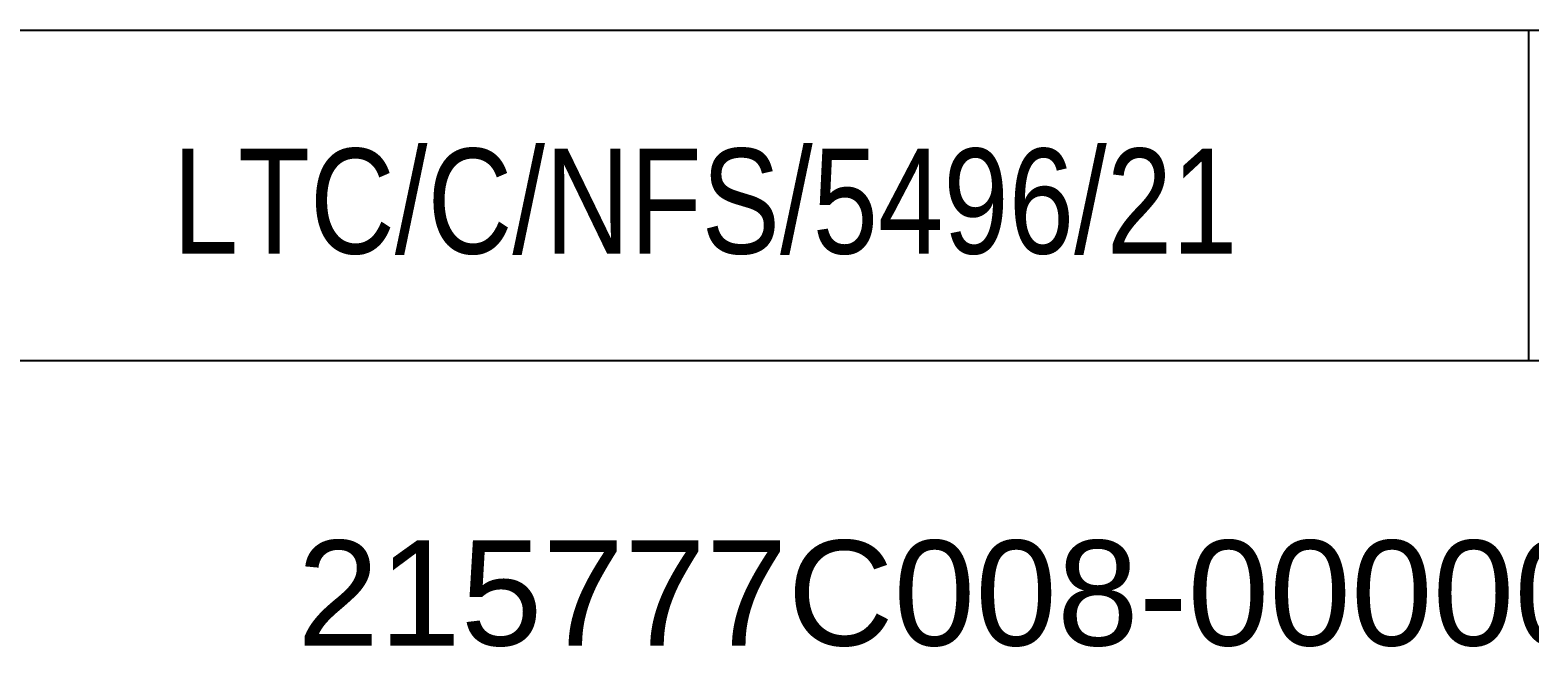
# Model space of a CAD drawing. Header units: millimetres. Extents: x -545 to 50, y -120 to 301.
# Drawn here: x -19.76 to -0.69, y -41.48 to -33.63 of the extents above; entities that cross this region are included whole.
import ezdxf

# ---------------------------------------------------------------- set-up
doc = ezdxf.new("R2010")
doc.units = ezdxf.units.MM
doc.styles.add('Arial', font='ARIAL.TTF', dxfattribs={"height": 0.2})

# ---------------------------------------------------------------- blocks, each defined once
blk = doc.blocks.new('Unknown-234528932-3781')
at = {"color": 7, "linetype": 'Continuous'}
for p, q in [((-43.818, -33.63), (35.39, -33.63)), ((-0.706, -37.835), (-0.706, -33.63)), ((-43.818, -37.835), (35.39, -37.835))]:
    blk.add_line(p, q, dxfattribs=at)
at = {"color": 7, "linetype": 'Continuous', "style": 'Arial', "width": 0.8}
blk.add_text('LTC/C/NFS/5496/21', height=1.33711, dxfattribs=at).set_placement((-17.948, -36.475))
at = {"color": 6, "linetype": 'Continuous', "style": 'Arial'}
blk.add_text('215777C008-00000-PO-1800-20301-NFS520', height=1.33711, dxfattribs=at).set_placement((-16.365, -41.46))

msp = doc.modelspace()

# ---------------------------------------------------------------- block references
msp.add_blockref('Unknown-234528932-3781', (0, 0))

doc.saveas('drawing.dxf')
